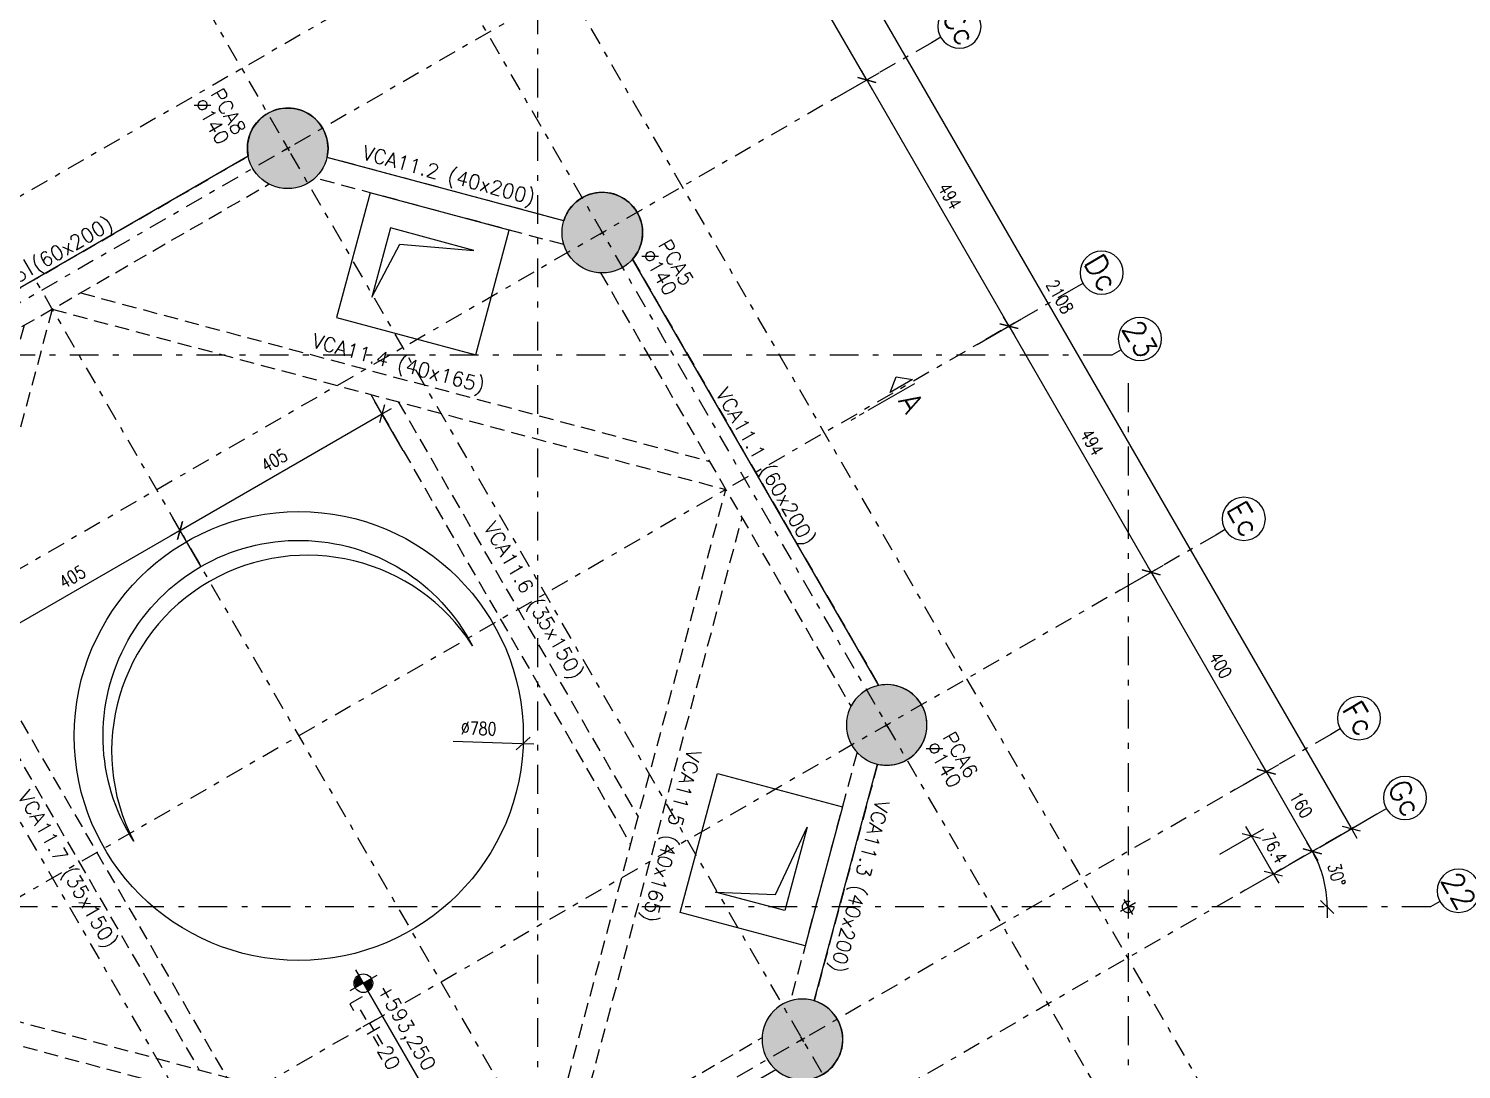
# Model space of a CAD drawing. Header units: metres. Extents: x 661733 to 661987, y 8168511 to 8168781.
# Drawn here: x 661850.11 to 661874.99, y 8168596.61 to 8168614.69 of the extents above; entities that cross this region are included whole.
import ezdxf
from ezdxf.enums import TextEntityAlignment as Align

# ---------------------------------------------------------------- set-up
doc = ezdxf.new("R2010")
doc.units = ezdxf.units.M
doc.header["$MEASUREMENT"] = 0
for name, pattern in [('SPX-CAMPANARIO$0$CENTER2', [1.125, 0.75, -0.125, 0.125, -0.125]), ('SPX-CAMPANARIO$0$DASHDOT2', [0.5, 0.25, -0.125, 0, -0.125]), ('SPX-CAMPANARIO$0$HIDDEN2', [0.1875, 0.125, -0.0625])]:
    doc.linetypes.add(name, pattern=pattern)
doc.layers.get('0').update_dxf_attribs({"linetype": 'CONTINUOUS'})
doc.layers.get('Defpoints').update_dxf_attribs({"linetype": 'CONTINUOUS'})
for name, color, linetype in [('SPX-CAMPANARIO$0$SP 00 Me1', 9, 'SPX-CAMPANARIO$0$DASHDOT2'), ('SPX-CAMPANARIO$0$SP0Me1', 9, 'SPX-CAMPANARIO$0$DASHDOT2'), ('SPX-CAMPANARIO$0$SP1CRT1', 3, 'CONTINUOUS'), ('SPX-CAMPANARIO$0$SP1INV1', 5, 'SPX-CAMPANARIO$0$HIDDEN2'), ('SPX-CAMPANARIO$0$SP1VST1', 2, 'CONTINUOUS'), ('SPX-CAMPANARIO$0$SP1VST2', 1, 'CONTINUOUS'), ('SPX-CAMPANARIO$0$SP1VST3', 5, 'CONTINUOUS'), ('SPX-CAMPANARIO$0$SP3HT2', 254, 'CONTINUOUS'), ('SPX-CAMPANARIO$0$SP4DIM1', 5, 'CONTINUOUS'), ('SPX-CAMPANARIO$0$SP4TN 1', 5, 'CONTINUOUS'), ('SPX-CAMPANARIO$0$SP4TXT 2', 2, 'CONTINUOUS'), ('SPX-CAMPANARIO$0$SP4TXT4', 4, 'CONTINUOUS')]:
    doc.layers.add(name, color=color, linetype=linetype)
doc.styles.add('SPX-CAMPANARIO$0$ROMANS', font='romans.shx')
doc.styles.add('SPX-CAMPANARIO$0$SP_T-Geral', font='romans.shx')
doc.styles.add('SPX-CAMPANARIO$0$SP_TD_w.8', font='romans.shx', dxfattribs={"width": 0.8})
doc.dimstyles.new('SPX-CAMPANARIO$0$SP_D125cm_18', dxfattribs={"dimtxt": 0.225, "dimasz": 0.025, "dimexe": 0.25, "dimexo": 0.125, "dimgap": 0.125, "dimtad": 1, "dimdec": 1, "dimlfac": 100, "dimdsep": 46, "dimtxsty": 'SPX-CAMPANARIO$0$SP_TD_w.8', "dimblk": 'SPX-CAMPANARIO$0$TIC', "dimcen": 0.0125, "dimdle": 0.125, "dimclrt": 2, "dimadec": 3, "dimazin": 2, "dimtfac": 1, "dimtdec": 1, "dimtmove": 0, "dimatfit": 3, "dimfxl": 0.2, "dimtolj": 1, "dimtzin": 0, "dimarcsym": 0})

# ---------------------------------------------------------------- blocks, each defined once
blk = doc.blocks.new('*U61')
at = {"layer": 'SPX-CAMPANARIO$0$SP 00 Me1', "color": 0, "linetype": 'Continuous'}
blk.add_line((0, -0.15), (0, 0), dxfattribs=at)
blk.add_circle((0, -0.45), 0.3, dxfattribs=at)
at = {"layer": 'SPX-CAMPANARIO$0$SP 00 Me1', "color": 0, "linetype": 'Continuous', "style": 'SPX-CAMPANARIO$0$SP_T-Geral'}
blk.add_attdef('EIXO?', text='', height=0.3, dxfattribs=at).set_placement((0, -0.45), align=Align.MIDDLE_CENTER)
blk = doc.blocks.new('SPX-CAMPANARIO$0$TIC')
at = {"color": 2, "linetype": 'Continuous'}
blk.add_line((4.6, 4.6), (-4.6, -4.6), dxfattribs=at)
at = {"color": 5}
blk.add_line((-1, 0), (7.5, 0), dxfattribs=at)
blk = doc.blocks.new('*D78')
at = {"layer": 'Defpoints', "color": 0, "linetype": 'Continuous', "transparency": 16777216}
for p in [(10.539, 15.027), (-10.539, 14.267), (10.539, 14.267)]:
    blk.add_point(p, dxfattribs=at)
at = {"layer": 'SPX-CAMPANARIO$0$SP4DIM1', "color": 0, "linetype": 'Continuous', "lineweight": -2, "transparency": 16777216}
for p, q in [((-10.539, 14.392), (-10.539, 15.277)), ((10.539, 14.392), (10.539, 15.277)), ((-10.514, 15.027), (10.514, 15.027))]:
    blk.add_line(p, q, dxfattribs=at)
at = {"layer": 'SPX-CAMPANARIO$0$SP4DIM1', "color": 0, "linetype": 'Continuous', "lineweight": -2, "transparency": 16777216, "xscale": 0.025, "yscale": 0.025, "zscale": 0.025, "rotation": 180}
blk.add_blockref('SPX-CAMPANARIO$0$TIC', (-10.539, 15.027), dxfattribs=at)
at = {"layer": 'SPX-CAMPANARIO$0$SP4DIM1', "color": 0, "linetype": 'Continuous', "lineweight": -2, "transparency": 16777216, "xscale": 0.025, "yscale": 0.025, "zscale": 0.025}
blk.add_blockref('SPX-CAMPANARIO$0$TIC', (10.539, 15.027), dxfattribs=at)
at = {"layer": 'SPX-CAMPANARIO$0$SP4DIM1', "color": 2, "linetype": 'Continuous', "transparency": 16777216, "insert": (0, 15.264), "char_height": 0.225, "attachment_point": 5, "style": 'SPX-CAMPANARIO$0$SP_TD_w.8'}
blk.add_mtext('\\A1;2108', dxfattribs=at)
blk = doc.blocks.new('*D79')
at = {"layer": 'Defpoints', "color": 0, "linetype": 'Continuous', "transparency": 16777216}
for p in [(-8.939, 14.244), (-8.939, 13.484), (-4.939, 13.484)]:
    blk.add_point(p, dxfattribs=at)
at = {"layer": 'SPX-CAMPANARIO$0$SP4DIM1', "color": 0, "linetype": 'Continuous', "lineweight": -2, "transparency": 16777216}
for p, q in [((-8.939, 13.609), (-8.939, 14.494)), ((-4.939, 13.609), (-4.939, 14.494)), ((-4.964, 14.244), (-8.914, 14.244))]:
    blk.add_line(p, q, dxfattribs=at)
at = {"layer": 'SPX-CAMPANARIO$0$SP4DIM1', "color": 0, "linetype": 'Continuous', "lineweight": -2, "transparency": 16777216, "xscale": 0.025, "yscale": 0.025, "zscale": 0.025, "rotation": 180}
blk.add_blockref('SPX-CAMPANARIO$0$TIC', (-8.939, 14.244), dxfattribs=at)
at = {"layer": 'SPX-CAMPANARIO$0$SP4DIM1', "color": 0, "linetype": 'Continuous', "lineweight": -2, "transparency": 16777216, "xscale": 0.025, "yscale": 0.025, "zscale": 0.025}
blk.add_blockref('SPX-CAMPANARIO$0$TIC', (-4.939, 14.244), dxfattribs=at)
at = {"layer": 'SPX-CAMPANARIO$0$SP4DIM1', "color": 2, "linetype": 'Continuous', "transparency": 16777216, "insert": (-6.939, 14.481), "char_height": 0.225, "attachment_point": 5, "style": 'SPX-CAMPANARIO$0$SP_TD_w.8'}
blk.add_mtext('\\A1;400', dxfattribs=at)
blk = doc.blocks.new('*D80')
at = {"layer": 'Defpoints', "color": 0, "linetype": 'Continuous', "transparency": 16777216}
for p in [(0, 14.244), (-4.939, 13.484), (0, 13.484)]:
    blk.add_point(p, dxfattribs=at)
at = {"layer": 'SPX-CAMPANARIO$0$SP4DIM1', "color": 0, "linetype": 'Continuous', "lineweight": -2, "transparency": 16777216}
for p, q in [((-4.939, 13.609), (-4.939, 14.494)), ((0, 13.609), (0, 14.494)), ((-4.914, 14.244), (-0.025, 14.244))]:
    blk.add_line(p, q, dxfattribs=at)
at = {"layer": 'SPX-CAMPANARIO$0$SP4DIM1', "color": 0, "linetype": 'Continuous', "lineweight": -2, "transparency": 16777216, "xscale": 0.025, "yscale": 0.025, "zscale": 0.025, "rotation": 180}
blk.add_blockref('SPX-CAMPANARIO$0$TIC', (-4.939, 14.244), dxfattribs=at)
at = {"layer": 'SPX-CAMPANARIO$0$SP4DIM1', "color": 0, "linetype": 'Continuous', "lineweight": -2, "transparency": 16777216, "xscale": 0.025, "yscale": 0.025, "zscale": 0.025}
blk.add_blockref('SPX-CAMPANARIO$0$TIC', (0, 14.244), dxfattribs=at)
at = {"layer": 'SPX-CAMPANARIO$0$SP4DIM1', "color": 2, "linetype": 'Continuous', "transparency": 16777216, "insert": (-2.47, 14.481), "char_height": 0.225, "attachment_point": 5, "style": 'SPX-CAMPANARIO$0$SP_TD_w.8'}
blk.add_mtext('\\A1;494', dxfattribs=at)
blk = doc.blocks.new('*D81')
at = {"layer": 'Defpoints', "color": 0, "linetype": 'Continuous', "transparency": 16777216}
for p in [(4.939, 14.244), (0, 13.484), (4.939, 13.484)]:
    blk.add_point(p, dxfattribs=at)
at = {"layer": 'SPX-CAMPANARIO$0$SP4DIM1', "color": 0, "linetype": 'Continuous', "lineweight": -2, "transparency": 16777216}
for p, q in [((0, 13.609), (0, 14.494)), ((4.939, 13.609), (4.939, 14.494)), ((0.025, 14.244), (4.914, 14.244))]:
    blk.add_line(p, q, dxfattribs=at)
at = {"layer": 'SPX-CAMPANARIO$0$SP4DIM1', "color": 0, "linetype": 'Continuous', "lineweight": -2, "transparency": 16777216, "xscale": 0.025, "yscale": 0.025, "zscale": 0.025, "rotation": 180}
blk.add_blockref('SPX-CAMPANARIO$0$TIC', (0, 14.244), dxfattribs=at)
at = {"layer": 'SPX-CAMPANARIO$0$SP4DIM1', "color": 0, "linetype": 'Continuous', "lineweight": -2, "transparency": 16777216, "xscale": 0.025, "yscale": 0.025, "zscale": 0.025}
blk.add_blockref('SPX-CAMPANARIO$0$TIC', (4.939, 14.244), dxfattribs=at)
at = {"layer": 'SPX-CAMPANARIO$0$SP4DIM1', "color": 2, "linetype": 'Continuous', "transparency": 16777216, "insert": (2.47, 14.481), "char_height": 0.225, "attachment_point": 5, "style": 'SPX-CAMPANARIO$0$SP_TD_w.8'}
blk.add_mtext('\\A1;494', dxfattribs=at)
blk = doc.blocks.new('*D82')
at = {"layer": 'Defpoints', "color": 0, "linetype": 'Continuous', "transparency": 16777216}
for p in [(8.939, 14.244), (4.939, 13.484), (8.939, 13.484)]:
    blk.add_point(p, dxfattribs=at)
at = {"layer": 'SPX-CAMPANARIO$0$SP4DIM1', "color": 0, "linetype": 'Continuous', "lineweight": -2, "transparency": 16777216}
for p, q in [((4.939, 13.609), (4.939, 14.494)), ((8.939, 13.609), (8.939, 14.494)), ((4.964, 14.244), (8.914, 14.244))]:
    blk.add_line(p, q, dxfattribs=at)
at = {"layer": 'SPX-CAMPANARIO$0$SP4DIM1', "color": 0, "linetype": 'Continuous', "lineweight": -2, "transparency": 16777216, "xscale": 0.025, "yscale": 0.025, "zscale": 0.025, "rotation": 180}
blk.add_blockref('SPX-CAMPANARIO$0$TIC', (4.939, 14.244), dxfattribs=at)
at = {"layer": 'SPX-CAMPANARIO$0$SP4DIM1', "color": 0, "linetype": 'Continuous', "lineweight": -2, "transparency": 16777216, "xscale": 0.025, "yscale": 0.025, "zscale": 0.025}
blk.add_blockref('SPX-CAMPANARIO$0$TIC', (8.939, 14.244), dxfattribs=at)
at = {"layer": 'SPX-CAMPANARIO$0$SP4DIM1', "color": 2, "linetype": 'Continuous', "transparency": 16777216, "insert": (6.939, 14.481), "char_height": 0.225, "attachment_point": 5, "style": 'SPX-CAMPANARIO$0$SP_TD_w.8'}
blk.add_mtext('\\A1;400', dxfattribs=at)
blk = doc.blocks.new('*D83')
at = {"layer": 'Defpoints', "color": 0, "linetype": 'Continuous', "transparency": 16777216}
for p in [(10.539, 14.244), (8.939, 13.484), (10.539, 13.484)]:
    blk.add_point(p, dxfattribs=at)
at = {"layer": 'SPX-CAMPANARIO$0$SP4DIM1', "color": 0, "linetype": 'Continuous', "lineweight": -2, "transparency": 16777216}
for p, q in [((8.939, 13.609), (8.939, 14.494)), ((10.539, 13.609), (10.539, 14.494)), ((8.964, 14.244), (10.514, 14.244))]:
    blk.add_line(p, q, dxfattribs=at)
at = {"layer": 'SPX-CAMPANARIO$0$SP4DIM1', "color": 0, "linetype": 'Continuous', "lineweight": -2, "transparency": 16777216, "xscale": 0.025, "yscale": 0.025, "zscale": 0.025, "rotation": 180}
blk.add_blockref('SPX-CAMPANARIO$0$TIC', (8.939, 14.244), dxfattribs=at)
at = {"layer": 'SPX-CAMPANARIO$0$SP4DIM1', "color": 0, "linetype": 'Continuous', "lineweight": -2, "transparency": 16777216, "xscale": 0.025, "yscale": 0.025, "zscale": 0.025}
blk.add_blockref('SPX-CAMPANARIO$0$TIC', (10.539, 14.244), dxfattribs=at)
at = {"layer": 'SPX-CAMPANARIO$0$SP4DIM1', "color": 2, "linetype": 'Continuous', "transparency": 16777216, "insert": (9.739, 14.481), "char_height": 0.225, "attachment_point": 5, "style": 'SPX-CAMPANARIO$0$SP_TD_w.8'}
blk.add_mtext('\\A1;160', dxfattribs=at)
blk = doc.blocks.new('*D91')
at = {"layer": 'Defpoints', "color": 0, "linetype": 'Continuous', "transparency": 16777216}
for p in [(10.539, 15.539), (12.403, 15.539), (11.2, 14.127), (-5.021, -14.639), (10.539, -14.639)]:
    blk.add_point(p, dxfattribs=at)
at = {"layer": 'SPX-CAMPANARIO$0$SP4DIM1', "color": 0, "linetype": 'Continuous', "lineweight": -2, "transparency": 16777216}
blk.add_arc((10.539, 12.312), 1.931, 60.7418, 89.2582, dxfattribs=at)
at = {"layer": 'SPX-CAMPANARIO$0$SP4DIM1', "color": 0, "linetype": 'Continuous', "lineweight": -2, "transparency": 16777216, "xscale": 0.025, "yscale": 0.025, "zscale": 0.025}
for p, rotation in [((10.539, 14.243), 179.6291151257718), ((11.505, 13.984), 330.3708836166287)]:
    blk.add_blockref('SPX-CAMPANARIO$0$TIC', p, dxfattribs=dict(at, rotation=rotation))
at = {"layer": 'SPX-CAMPANARIO$0$SP4DIM1', "color": 2, "linetype": 'Continuous', "transparency": 16777216, "insert": (11.101, 14.407), "char_height": 0.225, "attachment_point": 5, "rotation": 345, "style": 'SPX-CAMPANARIO$0$SP_TD_w.8'}
blk.add_mtext('\\A1;30°', dxfattribs=at)
blk = doc.blocks.new('*D92')
at = {"layer": 'Defpoints', "color": 0, "linetype": 'Continuous', "transparency": 16777216}
for p in [(1.895, 15.539), (-14.639, 10.539), (15.539, 10.539), (13.397, 9.505), (15.539, 7.662)]:
    blk.add_point(p, dxfattribs=at)
at = {"layer": 'SPX-CAMPANARIO$0$SP4DIM1', "color": 0, "linetype": 'Continuous', "lineweight": -2, "transparency": 16777216}
blk.add_arc((10.555, 10.539), 3.024, 330.4737, 359.5263, dxfattribs=at)
at = {"layer": 'SPX-CAMPANARIO$0$SP4DIM1', "color": 0, "linetype": 'Continuous', "lineweight": -2, "transparency": 16777216, "xscale": 0.025, "yscale": 0.025, "zscale": 0.025}
for p, rotation in [((13.579, 10.539), 89.76313876443008), ((13.174, 9.027), 240.2368611810396)]:
    blk.add_blockref('SPX-CAMPANARIO$0$TIC', p, dxfattribs=dict(at, rotation=rotation))
at = {"layer": 'SPX-CAMPANARIO$0$SP4DIM1', "color": 2, "linetype": 'Continuous', "transparency": 16777216, "insert": (13.247, 9.818), "char_height": 0.225, "attachment_point": 5, "rotation": 75, "style": 'SPX-CAMPANARIO$0$SP_TD_w.8'}
blk.add_mtext('\\A1;30°', dxfattribs=at)
blk = doc.blocks.new('*D93')
at = {"layer": 'Defpoints', "color": 0, "linetype": 'Continuous', "transparency": 16777216}
for p in [(10.539, 13.461), (9.776, 12.701), (10.539, 12.701)]:
    blk.add_point(p, dxfattribs=at)
at = {"layer": 'SPX-CAMPANARIO$0$SP4DIM1', "color": 0, "linetype": 'Continuous', "lineweight": -2, "transparency": 16777216}
for p, q in [((9.776, 12.826), (9.776, 13.711)), ((10.539, 12.826), (10.539, 13.711)), ((9.801, 13.461), (10.514, 13.461))]:
    blk.add_line(p, q, dxfattribs=at)
at = {"layer": 'SPX-CAMPANARIO$0$SP4DIM1', "color": 0, "linetype": 'Continuous', "lineweight": -2, "transparency": 16777216, "xscale": 0.025, "yscale": 0.025, "zscale": 0.025, "rotation": 180}
blk.add_blockref('SPX-CAMPANARIO$0$TIC', (9.776, 13.461), dxfattribs=at)
at = {"layer": 'SPX-CAMPANARIO$0$SP4DIM1', "color": 0, "linetype": 'Continuous', "lineweight": -2, "transparency": 16777216, "xscale": 0.025, "yscale": 0.025, "zscale": 0.025}
blk.add_blockref('SPX-CAMPANARIO$0$TIC', (10.539, 13.461), dxfattribs=at)
at = {"layer": 'SPX-CAMPANARIO$0$SP4DIM1', "color": 2, "linetype": 'Continuous', "transparency": 16777216, "insert": (10.158, 13.699), "char_height": 0.225, "attachment_point": 5, "style": 'SPX-CAMPANARIO$0$SP_TD_w.8'}
blk.add_mtext('\\A1;76.4', dxfattribs=at)
blk = doc.blocks.new('*D30')
at = {"layer": 'Defpoints', "color": 0, "transparency": 16777216}
for p in [(661850.902, 8168602.534), (661858.697, 8168602.269)]:
    blk.add_point(p, dxfattribs=at)
at = {"layer": 'SPX-CAMPANARIO$0$SP4DIM1', "color": 0, "lineweight": -2, "transparency": 16777216}
blk.add_line((661857.48, 8168602.31), (661858.672, 8168602.269), dxfattribs=at)
at = {"layer": 'SPX-CAMPANARIO$0$SP4DIM1', "color": 0, "lineweight": -2, "transparency": 16777216, "xscale": 0.025, "yscale": 0.025, "zscale": 0.025, "rotation": 358.0466270755615}
blk.add_blockref('SPX-CAMPANARIO$0$TIC', (661858.697, 8168602.269), dxfattribs=at)
at = {"layer": 'SPX-CAMPANARIO$0$SP4DIM1', "color": 2, "transparency": 16777216, "insert": (661857.925, 8168602.533), "char_height": 0.225, "attachment_point": 5, "rotation": 358.0466, "style": 'SPX-CAMPANARIO$0$SP_TD_w.8'}
blk.add_mtext('\\A1;∅780', dxfattribs=at)
blk = doc.blocks.new('SPX-CAMPANARIO$0$SP_P_140')
at = {"layer": 'SPX-CAMPANARIO$0$SP3HT2', "linetype": 'Continuous'}
h = blk.add_hatch(color=256, dxfattribs=at)
h.dxf.hatch_style = 1
edge = h.paths.add_edge_path()
edge.add_arc((0, 0), 0.7, 0, 360)
at = {"layer": 'Defpoints'}
for p, q in [((-0.05, 0), (0.05, 0)), ((0, -0.05), (0, 0.05))]:
    blk.add_line(p, q, dxfattribs=at)
at = {"layer": 'SPX-CAMPANARIO$0$SP1CRT1', "ltscale": 10}
blk.add_circle((0, 0), 0.7, dxfattribs=at)
blk = doc.blocks.new('*D43')
at = {"layer": 'Defpoints', "color": 0, "transparency": 16777216}
for p in [(-4.124, 4.05), (-3.268, 4.05), (-3.268, 0)]:
    blk.add_point(p, dxfattribs=at)
at = {"layer": 'SPX-CAMPANARIO$0$SP4DIM1', "color": 0, "lineweight": -2, "transparency": 16777216}
for p, q in [((-3.393, 4.05), (-4.374, 4.05)), ((-4.124, 0.025), (-4.124, 4.025)), ((-3.393, 0), (-4.374, 0))]:
    blk.add_line(p, q, dxfattribs=at)
at = {"layer": 'SPX-CAMPANARIO$0$SP4DIM1', "color": 0, "lineweight": -2, "transparency": 16777216, "xscale": 0.025, "yscale": 0.025, "zscale": 0.025}
for p, rotation in [((-4.124, 4.05), 90), ((-4.124, 0), 270)]:
    blk.add_blockref('SPX-CAMPANARIO$0$TIC', p, dxfattribs=dict(at, rotation=rotation))
at = {"layer": 'SPX-CAMPANARIO$0$SP4DIM1', "color": 2, "transparency": 16777216, "insert": (-4.362, 2.025), "char_height": 0.225, "attachment_point": 5, "rotation": 90, "style": 'SPX-CAMPANARIO$0$SP_TD_w.8'}
blk.add_mtext('\\A1;405', dxfattribs=at)
blk = doc.blocks.new('*D44')
at = {"layer": 'Defpoints', "color": 0, "transparency": 16777216}
for p in [(-3.268, 0), (-4.124, -4.05), (-3.268, -4.05)]:
    blk.add_point(p, dxfattribs=at)
at = {"layer": 'SPX-CAMPANARIO$0$SP4DIM1', "color": 0, "lineweight": -2, "transparency": 16777216}
for p, q in [((-3.393, 0), (-4.374, 0)), ((-4.124, -0.025), (-4.124, -4.025)), ((-3.393, -4.05), (-4.374, -4.05))]:
    blk.add_line(p, q, dxfattribs=at)
at = {"layer": 'SPX-CAMPANARIO$0$SP4DIM1', "color": 0, "lineweight": -2, "transparency": 16777216, "xscale": 0.025, "yscale": 0.025, "zscale": 0.025}
for p, rotation in [((-4.124, 0), 90), ((-4.124, -4.05), 270)]:
    blk.add_blockref('SPX-CAMPANARIO$0$TIC', p, dxfattribs=dict(at, rotation=rotation))
at = {"layer": 'SPX-CAMPANARIO$0$SP4DIM1', "color": 2, "transparency": 16777216, "insert": (-4.362, -2.025), "char_height": 0.225, "attachment_point": 5, "rotation": 90, "style": 'SPX-CAMPANARIO$0$SP_TD_w.8'}
blk.add_mtext('\\A1;405', dxfattribs=at)
blk = doc.blocks.new('SPX-CAMPANARIO$0$ELEV02')
at = {"layer": 'SPX-CAMPANARIO$0$SP1VST1'}
for points in [[(-7.556, 5.793), (-5.968, 4.205), (-4.2, 5.973), (-5.788, 7.56)], [(7.556, 5.793), (5.968, 4.205), (4.2, 5.973), (5.788, 7.56)]]:
    blk.add_lwpolyline(points, close=True, dxfattribs=at)
at = {"layer": 'SPX-CAMPANARIO$0$SP1VST3'}
for points in [[(-5.788, 6.853), (-6.849, 5.793), (-5.968, 4.912), (-6.527, 5.793), (-5.788, 6.853)], [(5.788, 6.853), (6.849, 5.793), (5.968, 4.912), (6.527, 5.793), (5.788, 6.853)]]:
    blk.add_lwpolyline(points, dxfattribs=at)
blk = doc.blocks.new('SPX-CAMPANARIO$0$A$C10CC2A0B')
at = {"layer": 'SPX-CAMPANARIO$0$SP1VST1'}
for p, q in [((-7.63, -2.469), (-8.539, -3.377)), ((-6.659, -2.469), (-7.63, -2.469)), ((-5.023, -4.104), (-6.659, -2.469)), ((-7.979, -2.817), (-7.13, -3.665)), ((-6.296, -2.831), (-7.13, -3.665)), ((-8.191, -3.029), (-7.979, -3.241)), ((-6.084, -3.043), (-6.918, -3.878)), ((-8.539, -4.349), (-8.539, -3.377)), ((-5.872, -3.256), (-6.706, -4.09)), ((-5.66, -3.468), (-6.494, -4.302)), ((-5.447, -3.68), (-6.282, -4.514)), ((-5.235, -3.892), (-6.07, -4.726)), ((-5.023, -4.104), (-5.858, -4.938)), ((-7.116, -5.773), (-8.539, -4.349)), ((-7.116, -5.773), (-6.282, -4.938))]:
    blk.add_line(p, q, dxfattribs=at)
blk.add_lwpolyline([(-6.07, -5.15), (-7.342, -3.878), (-7.13, -3.665), (-5.858, -4.938)], close=True, dxfattribs=at)
for points in [[(-5.49, -7.399), (-4.73, -8.159), (-3.634, -7.063), (-4.394, -6.303), (-5.49, -7.399)], [(-3.377, -8.539), (-2.767, -7.929), (-3.528, -7.169), (-4.624, -8.265), (-4.349, -8.539), (-3.377, -8.539)]]:
    blk.add_lwpolyline(points, dxfattribs=at)
at = {"layer": 'SPX-CAMPANARIO$0$SP1VST2', "linetype": 'SPX-CAMPANARIO$0$CENTER2', "ltscale": 0.5}
blk.add_line((-6.762, -3.647), (-8.56, -3.048), dxfattribs=at)
at = {"layer": 'SPX-CAMPANARIO$0$SP1VST2'}
for p, q in [((-7.979, -3.241), (-7.342, -3.878)), ((-8.177, -4.712), (-7.342, -3.878)), ((-7.965, -4.924), (-7.13, -4.09)), ((-7.753, -5.136), (-6.918, -4.302)), ((-7.54, -5.348), (-6.706, -4.514)), ((-7.328, -5.56), (-6.494, -4.726))]:
    blk.add_line(p, q, dxfattribs=at)
for points in [[(-6.692, -5.348), (-8.177, -3.863), (-7.145, -2.831), (-5.447, -4.528)], [(-7.554, -2.948), (-7.661, -3.347), (-7.261, -3.24)], [(-8.06, -3.454), (-7.661, -3.347), (-7.768, -3.747)]]:
    blk.add_lwpolyline(points, dxfattribs=at)
for centre in [(-5.447, -4.528), (-6.692, -5.348)]:
    blk.add_circle(centre, 0.075, dxfattribs=at)
at = {"layer": 'SPX-CAMPANARIO$0$SP1VST3'}
for points in [[(-5.999, -4.938), (-7.13, -3.807), (-7.201, -3.878), (-7.13, -3.869)], [(-5.207, -7.399), (-4.394, -6.786), (-3.916, -7.063), (-4.394, -6.586)], [(-4.341, -8.265), (-3.528, -7.652), (-3.05, -7.929), (-3.528, -7.452)]]:
    blk.add_lwpolyline(points, close=True, dxfattribs=at)
at = {"layer": 'SPX-CAMPANARIO$0$SP1VST2', "style": 'SPX-CAMPANARIO$0$ROMANS'}
for s, p in [('S', (-5.369, -4.941)), ('D', (-6.59, -5.746))]:
    blk.add_text(s, height=0.27, dxfattribs=at).set_placement(p)
blk = doc.blocks.new('SPX-CAMPANARIO$0$SP_IND_CORTE2')
for p, q in [((-0.27, 0), (-1.02, 0)), ((-0.135, 0), (-0.21, 0)), ((0, 0), (-0.075, 0))]:
    blk.add_line(p, q)
blk.add_lwpolyline([(-1.02, 0.06), (-0.66, 0.06), (-0.84, 0.21)], close=True)
at = {"style": 'SPX-CAMPANARIO$0$SP_T-Geral'}
blk.add_attdef('1', text='', height=0.3, dxfattribs=at).set_placement((-0.84, -0.2), align=Align.MIDDLE_CENTER)
blk = doc.blocks.new('SPX-CAMPANARIO$0$SP_EIXOS_CAMP')
at = {"layer": 'SPX-CAMPANARIO$0$SP0Me1', "ltscale": 2}
for p, q in [((1.3296, 15.5393), (-14.6393, -12.1197)), ((12.4027, 15.5393), (-5.021, -14.6393)), ((1.8951, 15.5393), (15.5393, 7.6618)), ((-14.6393, 13.2387), (15.5393, -4.185)), ((9.6258, 10.9894), (9.9258, 10.9894)), ((9.7758, 10.8394), (9.7758, 11.1394))]:
    blk.add_line(p, q, dxfattribs=at)
at = {"layer": 'SPX-CAMPANARIO$0$SP0Me1', "ltscale": 1.25}
for p, q in [((-10.5393, 15.5393), (-10.5393, -14.6393)), ((-8.9393, 15.5393), (-8.9393, -14.6393)), ((-4.9393, 15.5393), (-4.9393, -14.6393)), ((0, 15.5393), (0, -14.6393)), ((4.9393, 15.5393), (4.9393, -14.6393)), ((8.9393, 15.5393), (8.9393, -14.6393)), ((10.5393, 15.5393), (10.5393, -14.6393)), ((-14.6393, 10.5393), (15.5393, 10.5393)), ((-14.6393, 8.9393), (15.5393, 8.9393)), ((-14.6393, 4.9393), (15.5393, 4.9393)), ((-14.6393, 0), (15.5393, 0)), ((-14.6393, -4.9393), (15.5393, -4.9393))]:
    blk.add_line(p, q, dxfattribs=at)
at = {"layer": 'SPX-CAMPANARIO$0$SP0Me1', "ltscale": 2}
blk.add_circle((9.7758, 10.9894), 0.1, dxfattribs=at)
at = {"layer": 'SPX-CAMPANARIO$0$SP0Me1'}
ref = blk.add_blockref('*U61', (-4.9393, 15.5393), dxfattribs=dict(at, xscale=-1.25, yscale=1.25, zscale=1.25, rotation=180))
ref.add_attrib('EIXO?', 'Cc', dxfattribs={"layer": 'SPX-CAMPANARIO$0$SP 00 Me1', "color": 0, "linetype": 'Continuous', "height": 0.375, "rotation": 0, "style": 'SPX-CAMPANARIO$0$SP_T-Geral'}).set_placement((-4.9393, 16.1018), align=Align.MIDDLE_CENTER)
ref = blk.add_blockref('*U61', (0, 15.5393), dxfattribs=dict(at, xscale=-1.25, yscale=1.25, zscale=1.25, rotation=180))
ref.add_attrib('EIXO?', 'Dc', dxfattribs={"layer": 'SPX-CAMPANARIO$0$SP 00 Me1', "color": 0, "linetype": 'Continuous', "height": 0.375, "rotation": 0, "style": 'SPX-CAMPANARIO$0$SP_T-Geral'}).set_placement((0, 16.1018), align=Align.MIDDLE_CENTER)
ref = blk.add_blockref('*U61', (1.3296, 15.5393), dxfattribs=dict(at, xscale=-1.25, yscale=1.25, zscale=1.25, rotation=180))
ref.add_attrib('EIXO?', '23', dxfattribs={"layer": 'SPX-CAMPANARIO$0$SP 00 Me1', "color": 0, "linetype": 'Continuous', "height": 0.375, "rotation": 0, "style": 'SPX-CAMPANARIO$0$SP_T-Geral'}).set_placement((1.3296, 16.1018), align=Align.MIDDLE_CENTER)
ref = blk.add_blockref('*U61', (4.9393, 15.5393), dxfattribs=dict(at, xscale=-1.25, yscale=1.25, zscale=1.25, rotation=180))
ref.add_attrib('EIXO?', 'Ec', dxfattribs={"layer": 'SPX-CAMPANARIO$0$SP 00 Me1', "color": 0, "linetype": 'Continuous', "height": 0.375, "rotation": 0, "style": 'SPX-CAMPANARIO$0$SP_T-Geral'}).set_placement((4.9393, 16.1018), align=Align.MIDDLE_CENTER)
ref = blk.add_blockref('*U61', (8.9393, 15.5393), dxfattribs=dict(at, xscale=-1.25, yscale=1.25, zscale=1.25, rotation=180))
ref.add_attrib('EIXO?', 'Fc', dxfattribs={"layer": 'SPX-CAMPANARIO$0$SP 00 Me1', "color": 0, "linetype": 'Continuous', "height": 0.375, "rotation": 0, "style": 'SPX-CAMPANARIO$0$SP_T-Geral'}).set_placement((8.9393, 16.1018), align=Align.MIDDLE_CENTER)
ref = blk.add_blockref('*U61', (10.5393, 15.5393), dxfattribs=dict(at, xscale=-1.25, yscale=1.25, zscale=1.25, rotation=180))
ref.add_attrib('EIXO?', 'Gc', dxfattribs={"layer": 'SPX-CAMPANARIO$0$SP 00 Me1', "color": 0, "linetype": 'Continuous', "height": 0.375, "rotation": 0, "style": 'SPX-CAMPANARIO$0$SP_T-Geral'}).set_placement((10.5393, 16.1018), align=Align.MIDDLE_CENTER)
ref = blk.add_blockref('*U61', (12.4027, 15.5393), dxfattribs=dict(at, xscale=-1.25, yscale=1.25, zscale=1.25, rotation=180))
ref.add_attrib('EIXO?', '22', dxfattribs={"layer": 'SPX-CAMPANARIO$0$SP 00 Me1', "color": 0, "linetype": 'Continuous', "height": 0.375, "rotation": 0, "style": 'SPX-CAMPANARIO$0$SP_T-Geral'}).set_placement((12.4027, 16.1018), align=Align.MIDDLE_CENTER)
at = {"layer": 'SPX-CAMPANARIO$0$SP4DIM1', "linetype": 'Continuous'}
for base, line1, line2, picture, middle in [((13.3967, 9.5052), ((1.8951, 15.5393), (15.5393, 7.6618)), ((-14.6393, 10.5393), (15.5393, 10.5393)), '*D92', (13.2466, 9.8182)), ((11.1998, 14.1265), ((10.5393, 15.5393), (10.5393, -14.6393)), ((12.4027, 15.5393), (-5.021, -14.6393)), '*D91', (11.1006, 14.4066))]:
    dim = blk.add_angular_dim_2l(base=base, line1=line1, line2=line2, dimstyle='SPX-CAMPANARIO$0$SP_D125cm_18', dxfattribs=at)
    dim.commit()
    dim.dimension.update_dxf_attribs({"geometry": picture, "text_midpoint": middle})
for base, p1, p2, picture, middle in [((10.5393, 15.0265), (-10.5393, 14.2667), (10.5393, 14.2667), '*D78', (0, 15.264)), ((4.9393, 14.2438), (0, 13.484), (4.9393, 13.484), '*D81', (2.4697, 14.4813))]:
    dim = blk.add_linear_dim(base=base, p1=p1, p2=p2, dimstyle='SPX-CAMPANARIO$0$SP_D125cm_18', override={"dimdec": 0}, dxfattribs=at)
    dim.commit()
    dim.dimension.update_dxf_attribs({"geometry": picture, "text_midpoint": middle})
dim = blk.add_linear_dim(base=(-8.9393, 14.2438), p1=(-4.9393, 13.484), p2=(-8.9393, 13.484), angle=180, dimstyle='SPX-CAMPANARIO$0$SP_D125cm_18', dxfattribs=at)
dim.commit()
dim.dimension.update_dxf_attribs({"geometry": '*D79', "text_midpoint": (-6.9393, 14.4813)})
dim = blk.add_linear_dim(base=(0, 14.2438), p1=(-4.9393, 13.484), p2=(0, 13.484), angle=0, dimstyle='SPX-CAMPANARIO$0$SP_D125cm_18', override={"dimdec": 0}, dxfattribs=at)
dim.commit()
dim.dimension.update_dxf_attribs({"geometry": '*D80', "text_midpoint": (-2.4697, 14.4813)})
for base, p1, p2, picture, middle in [((8.9393, 14.2438), (4.9393, 13.484), (8.9393, 13.484), '*D82', (6.9393, 14.4813)), ((10.5393, 14.2438), (8.9393, 13.484), (10.5393, 13.484), '*D83', (9.7393, 14.4813))]:
    dim = blk.add_linear_dim(base=base, p1=p1, p2=p2, dimstyle='SPX-CAMPANARIO$0$SP_D125cm_18', dxfattribs=at)
    dim.commit()
    dim.dimension.update_dxf_attribs({"geometry": picture, "text_midpoint": middle})
dim = blk.add_linear_dim(base=(10.53934, 13.46101), p1=(9.77581, 12.70124), p2=(10.53934, 12.70124), dimstyle='SPX-CAMPANARIO$0$SP_D125cm_18', dxfattribs=at)
dim.commit()
dim.dimension.update_dxf_attribs({"geometry": '*D93', "text_midpoint": (10.15757, 13.46101), "dimtype": 128})
blk = doc.blocks.new('SPX-CAMPANARIO$0$01')
at = {"layer": 'SPX-CAMPANARIO$0$SP1INV1', "ltscale": 2}
for p, q in [((-8.5643, 0), (0, 8.5643)), ((-8.5643, 0.5657), (-0.5657, 8.5643)), ((8.5643, 0), (0, 8.5643)), ((8.5643, 0.5657), (0.5657, 8.5643)), ((-4.1643, 4.4), (4.1643, 4.4)), ((-4.5143, 4.05), (4.5143, 4.05)), ((8.5643, 0), (0, -8.5643)), ((-8.5643, 0), (0, -8.5643)), ((-8.5643, -0.5657), (-0.5657, -8.5643)), ((8.5643, -0.5657), (0.5657, -8.5643)), ((-4.5143, -4.05), (4.5143, -4.05)), ((-4.1643, -4.4), (4.1643, -4.4))]:
    blk.add_line(p, q, dxfattribs=at)
at = {"layer": 'SPX-CAMPANARIO$0$SP4DIM1'}
for base, p2, angle, picture, middle in [((-4.124, 4.05), (-3.2681, 4.05), 90, '*D43', (-4.3615, 2.025)), ((-4.124, -4.05), (-3.2681, -4.05), 270, '*D44', (-4.3615, -2.025))]:
    dim = blk.add_linear_dim(base=base, p1=(-3.2681, 0), p2=p2, angle=angle, dimstyle='SPX-CAMPANARIO$0$SP_D125cm_18', dxfattribs=at)
    dim.commit()
    dim.dimension.update_dxf_attribs({"geometry": picture, "text_midpoint": middle})
blk = doc.blocks.new('SPX-CAMPANARIO')
at = {"layer": 'SPX-CAMPANARIO$0$SP1INV1', "ltscale": 2}
for p, q in [((661846.5061, 8168608.1953), (661853.9132, 8168612.4718)), ((661846.7439, 8168607.6398), (661854.2753, 8168611.988)), ((661860.5964, 8168610.6899), (661864.876, 8168603.2774)), ((661860.0424, 8168610.4494), (661864.3907, 8168602.918)), ((661855.3083, 8168592.8059), (661862.8397, 8168597.1542))]:
    blk.add_line(p, q, dxfattribs=at)
for points in [[(661859.4024, 8168611.354), (661855.2897, 8168612.456)], [(661859.4037, 8168610.9395), (661855.0814, 8168612.0977)], [(661864.4958, 8168602.1197), (661863.3377, 8168597.7975)], [(661864.8541, 8168601.9114), (661863.7521, 8168597.7987)]]:
    blk.add_lwpolyline(points, dxfattribs=at)
at = {"layer": 'SPX-CAMPANARIO$0$SP1VST1'}
blk.add_lwpolyline([(661863.0854, 8168596.6032, 1.2444015), (661863.7521, 8168597.7987), (661864.8541, 8168601.9114, 1.2371466), (661864.8744, 8168603.2801), (661860.5979, 8168610.6872, 1.2371466), (661859.4024, 8168611.354), (661855.2897, 8168612.456, 1.2371465), (661853.921, 8168612.4763), (661846.5139, 8168608.1998, 1.2371465), (661845.8472, 8168607.0043), (661844.7452, 8168602.8916, 1.2371466), (661844.7248, 8168601.5229), (661849.0013, 8168594.1158, 1.2371466), (661850.1969, 8168593.449), (661854.3095, 8168592.347, 1.2371466), (661855.6783, 8168592.3267), (661863.0854, 8168596.6032)], format="xyb", dxfattribs=at)
blk.add_circle((661854.7996, 8168602.4015), 3.9, dxfattribs=at)
at = {"layer": 'SPX-CAMPANARIO$0$SP1VST3'}
blk.add_lwpolyline([(661857.8163, 8168603.9699, 0.956814), (661851.933, 8168600.5733, -1.0451353)], format="xyb", close=True, dxfattribs=at)
at = {"layer": 'SPX-CAMPANARIO$0$SP4TN 1', "color": 9}
for p, q in [((661855.7863, 8168598.3388), (661856.909, 8168596.3942)), ((661856.1551, 8168598.24), (661855.6875, 8168597.97))]:
    blk.add_line(p, q, dxfattribs=at)
blk.add_circle((661855.9213, 8168598.105), 0.162, dxfattribs=at)
for points in [[(661855.9213, 8168598.105), (661855.8403, 8168598.2453), (661855.7648, 8168598.1469)], [(661855.9213, 8168598.105), (661855.781, 8168598.024), (661855.7648, 8168598.1469)], [(661855.9213, 8168598.105), (661856.0616, 8168598.186), (661856.0778, 8168598.0631)], [(661855.9213, 8168598.105), (661856.0023, 8168597.9647), (661856.0778, 8168598.0631)]]:
    blk.add_solid(points, dxfattribs=at)
for name, rotation in [('SPX-CAMPANARIO$0$01', 300.000000039103), ('SPX-CAMPANARIO$0$ELEV02', 300.000000039116), ('SPX-CAMPANARIO$0$A$C10CC2A0B', 300.000000039116)]:
    blk.add_blockref(name, (661854.7996, 8168602.4015), dxfattribs=dict(rotation=rotation))
at = {"color": 4, "xscale": -1, "rotation": 300.0000000450238}
blk.add_blockref('SPX-CAMPANARIO$0$SP_P_140', (661863.5469, 8168597.1295), dxfattribs=at)
at = {"layer": 'SPX-CAMPANARIO$0$SP 00 Me1', "linetype": 'Continuous', "rotation": 300.000000039103}
blk.add_blockref('SPX-CAMPANARIO$0$SP_EIXOS_CAMP', (661854.7996, 8168602.4015), dxfattribs=at)
at = {"layer": 'SPX-CAMPANARIO$0$SP1CRT1', "rotation": 300.000000039103}
for p in [(661854.6076, 8168612.6129), (661860.0717, 8168611.1488)]:
    blk.add_blockref('SPX-CAMPANARIO$0$SP_P_140', p, dxfattribs=at)
at = {"layer": 'SPX-CAMPANARIO$0$SP1CRT1', "xscale": -1, "rotation": 300.0000000450238}
blk.add_blockref('SPX-CAMPANARIO$0$SP_P_140', (661865.011, 8168602.5936), dxfattribs=at)
at = {"layer": 'SPX-CAMPANARIO$0$SP4TXT4'}
ref = blk.add_blockref('SPX-CAMPANARIO$0$SP_IND_CORTE2', (661864.3951, 8168607.8918), dxfattribs=dict(at, xscale=-1.25, yscale=1.25, zscale=1.25, rotation=30.00000021257377))
ref.add_attrib('Nº', 'A', dxfattribs={"height": 0.375, "rotation": 300, "style": 'SPX-CAMPANARIO$0$SP_T-Geral'}).set_placement((661865.4351, 8168608.1905), align=Align.MIDDLE_CENTER)
at = {"layer": 'SPX-CAMPANARIO$0$SP4TN 1', "insert": (661856.0816, 8168597.966), "char_height": 0.25, "attachment_point": 7, "rotation": 300, "style": 'SPX-CAMPANARIO$0$SP_T-Geral'}
blk.add_mtext_dynamic_manual_height_columns('+593,250', width=1.269714, gutter_width=12.5, heights=[0], dxfattribs=at)
at = {"layer": 'SPX-CAMPANARIO$0$SP4TXT 2', "char_height": 0.25, "line_spacing_factor": 0.8, "style": 'SPX-CAMPANARIO$0$SP_T-Geral'}
for s, insert, attachment_point, rotation in [('PCA8\\P%%C140', (661853.2189, 8168613.5401), 4, 300), ('VCA11.2 (40x200)', (661857.3512, 8168611.9487), 8, 345), ('VCA11.13 (60x200)', (661850.2096, 8168610.3335), 8, 30), ('PCA5\\P%%C140', (661860.9938, 8168610.9158), 4, 300), ('VCA11.4 (40x165)', (661856.4757, 8168608.6812), 8, 345), ('VCA11.1 (60x200)', (661862.7284, 8168606.9791), 8, 300), ('VCA11.6 (35x150)', (661858.6985, 8168604.6525), 8, 300), ('PCA6\\P%%C140', (661865.9332, 8168602.3606), 4, 300), ('VCA11.5 (40x165)', (661861.076, 8168600.7131), 8, 255), ('VCA11.7 (35x150)', (661850.8964, 8168600.148), 2, 300), ('VCA11.3 (40x200)', (661864.3436, 8168599.8376), 8, 255), ('L-H=20', (661856.1214, 8168597.2359), 5, 300)]:
    blk.add_mtext(s, dxfattribs=dict(at, insert=insert, attachment_point=attachment_point, rotation=rotation))
at = {"layer": 'SPX-CAMPANARIO$0$SP4DIM1'}
dim = blk.add_diameter_dim_2p(p1=(661850.9019, 8168602.5344), p2=(661858.6974, 8168602.2686), dimstyle='SPX-CAMPANARIO$0$SP_D125cm_18', dxfattribs=at)
dim.commit()
dim.dimension.update_dxf_attribs({"geometry": '*D30', "text_midpoint": (661857.9173, 8168602.2952), "dimtype": 131})

msp = doc.modelspace()

# ---------------------------------------------------------------- block references
msp.add_blockref('SPX-CAMPANARIO', (0, 0))

doc.saveas('drawing.dxf')
